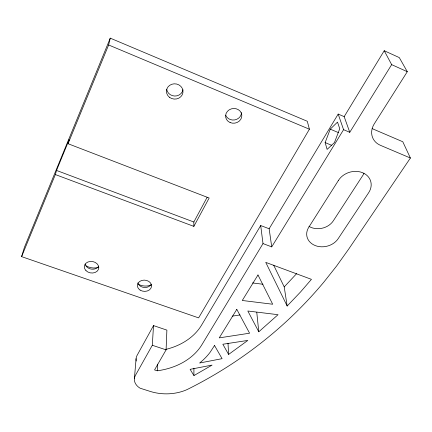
<?xml version="1.0" encoding="UTF-8"?>
<svg xmlns="http://www.w3.org/2000/svg" width="432" height="432" viewBox="0 0 432 432"><rect width="100%" height="100%" fill="white"/><g stroke="black" fill="none" stroke-linecap="round" stroke-linejoin="round"><path stroke-width="0.65" d="M263.002 243.589L271.728 246.877L269.141 228.76L260.696 225.531L263.002 243.589L201.917 344.671A62.883 48.076 3.3 0 1 157.259 370.786L154.559 369.911L166.088 349.855L166.887 330.124L153.517 325.593L137.133 355.282A14.704 10.903 2.5 0 0 136.231 361.017M157.259 370.786L157.61 364.127M372.146 128.509A18.144 15.401 -25.5 0 0 373.766 129.314L402.786 141.75L410.4 158.026L348.77 248.994L336.658 265.945L323.919 282.02A651.947 519.334 42.6 0 1 187.034 389.605A40.64 30.04 1.5 0 1 150.088 391.376L140.092 388.195A15.147 11.027 2.4 0 1 135.459 375.327L152.302 345.265L153.517 325.593M134.384 378.761L136.091 358.679M68.029 143.71L69.12 139.768L56.522 170.44L55.35 174.555L193.849 226.373L209.164 198.018L68.029 143.71L108.632 44.971L110.257 38.151L307.287 121.268L309.409 129.211L198.601 317.882L21.6 256.624L24.424 247.309L110.257 38.151M325.123 142.587L330.242 129.152L337.516 122.105L339.741 128.698L334.465 142.549L327.121 149.391L325.123 142.587L331.673 145.325M21.6 256.624L55.35 174.555M193.849 226.373L193.838 222.005L207.128 197.316M260.696 225.531L201.636 325.015A60.95 47.396 3.4 0 1 165.505 349.472M269.141 228.76L338.186 114.07L344.174 116.64L349.774 132.311L391.662 64.633L384.221 50.722L344.174 116.64M271.728 246.877L343.575 129.681L338.186 114.07M384.221 50.722L399.303 57.602L407.29 71.701L374.279 123.822A18.814 15.784 -24.4 0 0 380.392 145.298L410.4 158.026M287.161 306.013L265.745 262.381L311.44 279.342L300.591 291.913L287.161 306.013L284.218 286.913L296.746 273.51M258.784 331.798L278.051 314.696L247.822 311.008L258.784 331.798L256.77 312.32M228.609 354.434L247.811 340.432L222.847 344.245L228.609 354.434L228.004 343.229M193.919 375.581L212.074 365.099L190.118 369.333L193.919 375.581L193.909 368.231M232.162 316.165L240.008 314.939M252.509 282.938L262.991 284.256M152.302 345.265L166.088 349.855M56.522 170.44L193.838 222.005M108.632 44.971L309.409 129.211M330.242 129.152L338.564 132.667M343.575 129.681L349.774 132.311M391.662 64.633L407.29 71.701M273.656 265.151L284.218 286.913M98.717 266.269A7.225 5.756 8.6 0 1 91.249 269.098A7.225 5.756 8.6 0 1 85.136 264.038M241.477 112.655A8.084 7.322 -7.8 0 1 234.706 119.923A8.084 7.322 -7.8 0 1 225.806 115.349M182.984 89.694A8.224 7.603 4.9 0 1 174.722 96.039A8.224 7.603 4.9 0 1 166.703 89.235M151.713 284.769A12.452 9.92 3.9 0 1 138.256 284.186M98.458 267.349A12.717 10.184 8.7 0 1 85.936 265.739M151.292 284.207A7.074 5.605 3.9 0 1 144.175 287.464A7.074 5.605 3.9 0 1 137.878 282.971M309.004 226.395A16.421 13.5 -12.8 0 0 333.358 220.768L362.691 175.619A17.161 14.386 -18.1 0 0 363.971 173.216M214.531 345.514L210.076 352.334A75.157 57.483 3.3 0 1 199.622 363.01L222.08 358.668L214.531 345.514M236.801 309.366L219.24 337.873L249.583 333.207L236.801 309.366M257.985 274.979L242.271 300.483L272.689 304.231L257.985 274.979M338.472 180.36L308.734 227.324A16.983 13.759 -12.3 0 0 315.29 245.592A16.983 13.759 -12.3 0 0 338.143 238.723L368.69 192.656A17.771 14.699 -17.3 0 0 362.545 172.687A17.771 14.699 -17.3 0 0 338.472 180.36M85.963 270.605A7.274 5.778 8.5 0 0 98.339 269.622A7.274 5.778 8.5 0 0 90.364 261.436A7.274 5.778 8.5 0 0 85.963 270.605M230.143 122.569A8.143 7.36 -7.7 0 0 241.828 115.16A8.143 7.36 -7.7 0 0 229.181 109.852A8.143 7.36 -7.7 0 0 230.143 122.569M169.538 97.351A8.284 7.646 4.7 0 0 182.914 92.723A8.284 7.646 4.7 0 0 171.736 84.283A8.284 7.646 4.7 0 0 169.538 97.351M140.114 290.099A7.117 5.627 3.9 0 0 151.502 286.67A7.117 5.627 3.9 0 0 141.745 280.471A7.117 5.627 3.9 0 0 140.114 290.099"/></g></svg>
